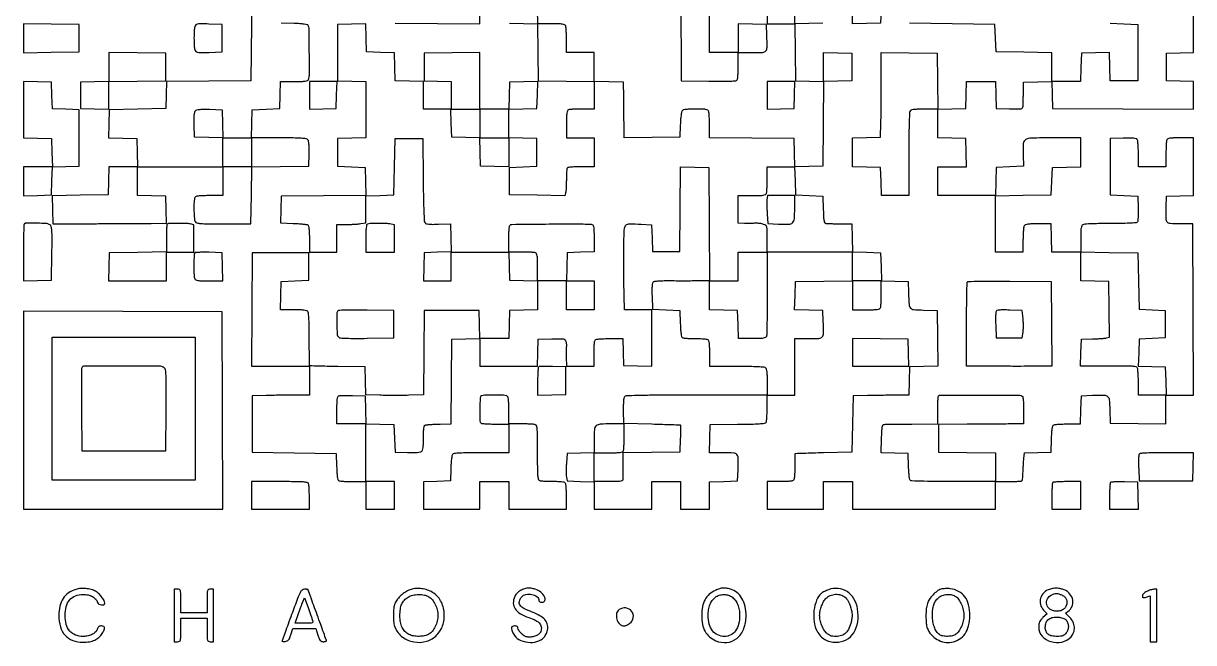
# Model space of a CAD drawing. Extents: x 179 to 1071, y 112 to 1107.
# Drawn here: x 179 to 1071, y 112 to 584 of the extents above; entities that cross this region are included whole.
import ezdxf

# ---------------------------------------------------------------- set-up
doc = ezdxf.new("R2010")
doc.units = 0

msp = doc.modelspace()

# ---------------------------------------------------------------- linework, layer by layer
for points in [[(353.021194, 626.932122), (352.760597, 583.716061), (352.5, 540.5), (320.284831, 540.236193), (288.069661, 539.972386), (287.784831, 529.736193), (287.5, 519.5), (266, 519), (244.5, 518.5), (244.216515, 507.784171), (243.93303, 497.068343), (254.716515, 496.784171), (265.5, 496.5), (265.783832, 485.75), (266.067663, 475), (255.067663, 475), (244.067663, 475), (243.783832, 464.25), (243.5, 453.5), (222.216371, 453.230014), (200.932742, 452.960029), (201.216371, 442.230014), (201.5, 431.5), (233, 431.619058, 0.000245), (245.92406, 431.67425, 0.000254), (258.708714, 431.741607, 0.000244), (269.783891, 431.810989, 0.001089), (276.284983, 431.869058), (288.069966, 432), (287.784983, 442.25), (287.5, 452.5), (276.75, 452.783832), (266, 453.067663), (266, 464.033832), (266, 475), (298.5, 475), (331, 475), (331, 464), (331, 453), (321.581787, 453, 0.005951), (317.859224, 452.955695, 0.007831), (314.465525, 452.821697, 0.005915), (311.638111, 452.632106, 0.07203), (310.581787, 452.393011, 0.188329), (309.787918, 451.670019, 0.071886), (309.31469, 450.223948, 0.035943), (309.06419, 447.749366, 0.007258), (309, 443.32727, 0.009887), (309.06651, 439.963907, 0.012432), (309.267074, 436.854244, 0.010616), (309.553271, 434.274829, 0.090159), (309.909187, 433.169685, 0.215413), (311.151507, 432.215317, 0.038649), (314.109923, 431.757737, 0.017506), (319.500881, 431.535576, 0.002004), (331.659187, 431.509214), (352.5, 431.547575), (352.769448, 453.254339), (353.038896, 474.961104), (374.769448, 475.230552), (396.5, 475.5), (396.788859, 484.850715, 0.009044), (396.84141, 488.957683, 0.018924), (396.703614, 492.150171, 0.020746), (396.412685, 494.513859, 0.132968), (395.916414, 495.600715, 0.187927), (394.578855, 496.342848, 0.017933), (390.794432, 496.719388, 0.013218), (384.72827, 496.943179, 0.00261), (373.843724, 497), (352.932337, 497), (353.216168, 507.75), (353.5, 518.5), (364, 519), (374.5, 519.5), (374.784983, 529.75), (375.069966, 540), (385.427994, 540, 0.005378), (390.974376, 540.059653, 0.030449), (393.919218, 540.302828, 0.063222), (395.602756, 540.767938, 0.204941), (396.393011, 541.581787, 0.091395), (396.994457, 544.811315, 0.001635), (396.969186, 562.480041, 0.001141), (396.843095, 580.536674, 0.14012), (396.199653, 582.711195, 0.199883), (395.411, 583.262532, 0.01918), (393.055937, 583.684251, 0.019108), (389.800174, 584.012968, 0.00836), (385.464966, 584.211195), (375.5, 584.5)], [(680.242758, 605.75), (680.5, 540.5), (701.428109, 540.22917, 0.002701), (711.928451, 540.150006, 0.012029), (718.091209, 540.285113, 0.012869), (722.095412, 540.572759, 0.230932), (723.162796, 541.22917, 0.115844), (723.482259, 542.147219, 0.007444), (723.73694, 544.990756, 0.010563), (723.920078, 548.422631, 0.007655), (723.984687, 552.25), (724, 562), (734.480948, 562, 0.01319), (742.50249, 562.211645, 0.203196), (744.933469, 563.397028, 0.179688), (745.928151, 566.034911, 0.009927), (745.795054, 575), (745.5, 583.5), (734.75, 583.783832), (724, 584.067663), (724, 573.033832), (724, 562), (713, 562), (702, 562), (701.96822, 572.25, -0.000465), (701.93096, 589.41135, -0.000243), (701.914806, 610.781294, -0.000243)], [(549.5, 584.5), (560.230591, 584.216365), (570.961183, 583.93273), (571.230591, 562.216365), (571.5, 540.5), (592.75, 540.230112), (614, 539.960225), (614, 529.480112), (614, 519), (605.081787, 519, 0.006277), (601.550804, 518.955669, 0.008159), (598.31865, 518.821697, 0.006338), (595.626193, 518.631778, 0.070946), (594.581787, 518.393011, 0.205218), (593.76761, 517.601595, 0.063068), (593.30265, 515.913621, 0.030363), (593.059586, 512.960143, 0.005351), (593, 507.393011), (593, 497), (603.5, 497), (614, 497), (614, 486), (614, 475), (604.059017, 475, 0.00904), (600.206338, 474.930338, 0.013724), (596.863562, 474.717433, 0.008318), (594.119629, 474.420801, 0.227008), (593.523529, 474.03807, 0.114568), (593.287138, 473.33751, 0.006655), (593.096337, 471.070962, 0.00982), (592.956918, 468.3415, 0.007049), (592.904095, 465.28807, -0.006357), (592.853991, 462.139959, -0.00719), (592.724075, 459.121063, -0.006624), (592.542938, 456.561021, -0.038788), (592.326266, 455.230442), (591.773366, 452.960884), (570.636683, 453.230442), (549.5, 453.5), (549.5, 464), (549.5, 474.5), (560, 475), (570.5, 475.5), (570.5, 486), (570.5, 496.5), (559.75, 496.783832), (549, 497.067663), (549, 508), (549, 518.932337), (559.75, 519.216168), (570.5, 519.5), (570.785361, 529.78419), (571.070721, 540.068381), (560.285361, 539.78419), (549.5, 539.5), (549.215017, 529.25), (548.930034, 519), (537.965017, 519), (527, 519), (527, 540.519888), (527, 562.039775), (505.75, 561.769888), (484.5, 561.5), (484.5, 551), (484.5, 540.5), (494.75, 540.215017), (505, 539.930034), (505, 529.465017), (505, 519), (494.5, 519), (484, 519), (484, 529.466168), (484, 539.932337), (473.25, 540.216168), (462.5, 540.5), (462.216508, 551.216508), (461.933016, 561.933016), (451.216508, 562.216508), (440.5, 562.5), (440.215829, 573.283485), (439.931657, 584.06697), (429.215829, 583.783485), (418.5, 583.5), (418.5, 562), (418.5, 540.5), (429.25, 540.216168), (440, 539.932337), (440, 518.5), (440, 497.067663), (429.25, 496.783832), (418.5, 496.5), (418.5, 486), (418.5, 475.5), (429, 475), (439.5, 474.5), (439.783691, 463.763898), (440.067381, 453.027795), (407.783691, 452.763898), (375.5, 452.5), (375.216316, 442.36766), (374.932632, 432.235321), (384.716316, 431.837662, -0.006892), (388.555087, 431.628603, -0.009514), (391.99323, 431.327979, -0.006569), (394.845941, 430.985794, -0.1066), (395.75, 430.660985, -0.200997), (396.331606, 429.840721, -0.026002), (396.698973, 427.67557, -0.021483), (396.931155, 424.505891, -0.00754), (397, 419.940983), (397, 410), (407.5, 410), (418, 410), (418, 420.5), (418, 431), (425.25, 431.011006, 0.007384), (428.300722, 431.060694, 0.006558), (431.471875, 431.200855, 0.006596), (434.322224, 431.402079, 0.020037), (436.25, 431.641848), (440, 432.261685), (440, 442.597011), (440, 452.932337), (450.75, 453.216168), (461.5, 453.5), (462, 475), (462.5, 496.5), (473, 496.5), (483.5, 496.5), (483.764478, 465.085018, 0.00212), (483.947609, 450.618451, 0.006554), (484.240803, 440.849768, 0.004087), (484.605952, 433.736106, 0.159652), (485.17947, 432.283752, 0.152034), (486.18927, 431.62747, 0.042223), (488.06571, 431.26628, 0.027054), (490.935724, 431.117851, 0.007638), (495.414992, 431.197133), (504.5, 431.496799), (504.783473, 420.783752), (505.066946, 410.070705), (494.783473, 409.785353), (484.5, 409.5), (484.216168, 398.75), (483.932337, 388), (494.466168, 388), (505, 388), (505, 399), (505, 410), (526.966168, 410), (548.932337, 410), (549.216168, 399.25), (549.5, 388.5), (560.25, 388.216168), (571, 387.932337), (571, 377), (571, 366.067663), (560.25, 365.783832), (549.5, 365.5), (549.216168, 354.75), (548.932337, 344), (538, 344), (527.067663, 344), (526.783832, 354.75), (526.5, 365.5), (505.5, 365.5), (484.5, 365.5), (484.236226, 333.310308), (483.972453, 301.120616), (472.701591, 300.810308, -0.004295), (467.611438, 300.713913, -0.002625), (461.603655, 300.683297, -0.002631), (455.651786, 300.715525, -0.00467), (450.74855, 300.813683), (440.066371, 301.127365), (439.783186, 311.813683), (439.5, 322.5), (418.59528, 322.738054, -0.001675), (410.5535, 322.856569, -0.002717), (403.720183, 323.017317, -0.000425), (397.675205, 323.197534, -0.190958), (397.312218, 323.354449, -0.193488), (397.157699, 323.716739, -0.000477), (397.043453, 329.445946, -0.002894), (396.957852, 335.931481, -0.001786), (396.928562, 343.560173, 0.003835), (396.860247, 352.166245, 0.008974), (396.644325, 358.598731, 0.006131), (396.33312, 363.472649, 0.155408), (395.839179, 364.693778, 0.163387), (394.854613, 365.30307, 0.028009), (392.658192, 365.689708, 0.021862), (389.453382, 365.928989, 0.007702), (384.843724, 366), (374.932337, 366), (375.216168, 376.75), (375.5, 387.5), (386, 388), (396.5, 388.5), (396.5, 399), (396.5, 409.5), (375, 409.5), (353.5, 409.5), (353.239377, 366.25), (352.978755, 323), (374.989377, 323), (397, 323), (397, 312), (397, 301), (385.75, 300.925726, 0.000756), (380.680609, 300.884593, 0.000467), (374.720312, 300.821651, 0.000468), (368.83123, 300.748444, 0.000842), (364, 300.675726), (353.5, 300.5), (353.5, 279), (353.5, 257.5), (385.5, 257), (417.5, 256.5), (417.788805, 246.535034, 0.00836), (417.987032, 242.199826, 0.019108), (418.315749, 238.944063, 0.01918), (418.737468, 236.589, 0.199883), (419.288805, 235.800347, 0.117226), (420.172107, 235.495095, 0.006962), (423.008274, 235.252233, 0.010173), (426.426877, 235.077211, 0.007309), (430.25, 235.015313), (440, 235), (440, 224.5), (440, 214), (451, 214), (462, 214), (462, 224.5), (462, 235), (451, 235), (440, 235), (440, 257.085186), (440, 279.170371), (450.75, 278.835186), (461.5, 278.5), (462, 268), (462.5, 257.5), (471.850715, 257.211141, 0.009044), (475.957683, 257.15859, 0.018924), (479.150171, 257.296386, 0.020746), (481.513859, 257.587315, 0.132968), (482.600715, 258.083586, 0.151559), (483.265688, 259.104681, 0.036119), (483.681736, 261.113655, 0.025065), (483.9285, 264.120571, 0.007941), (484, 268.622445, -0.007031), (484.062523, 273.068568, -0.025706), (484.286399, 275.877848, -0.037987), (484.652471, 277.62218, -0.308235), (485.25, 278.11535, 0.009119), (485.801517, 278.176405, 0.006205), (486.426562, 278.265064, 0.006254), (487.02778, 278.365684, 0.012489), (487.5, 278.463035, -0.04467), (488.200358, 278.56102, -0.002025), (490.625618, 278.671865, -0.003374), (493.508206, 278.772433, -0.002409), (496.736147, 278.847686), (504.972294, 279), (505.236147, 311.25), (505.5, 343.5), (516.25, 343.783832), (527, 344.067663), (527, 333.533832), (527, 323), (548.965017, 323), (570.930034, 323), (571.215017, 333.25), (571.5, 343.5), (581.722245, 343.784677, -0.003488), (588.334543, 343.922669, -0.050684), (590.662172, 343.718733, -0.165802), (591.830539, 343.053969, -0.120322), (592.534088, 341.720206, -0.014931), (592.746531, 340.752221, -0.015552), (592.897539, 339.786309, -0.015411), (592.976104, 338.945432, -0.063258), (592.943422, 338.435529, 0.043569), (592.876339, 337.788254, 0.002158), (592.850897, 335.645124, 0.003471), (592.849335, 333.095394, 0.002501), (592.881579, 330.25), (593, 323), (603.5, 323), (614, 323), (614, 331.918213, -0.006277), (614.044331, 335.449196, -0.008159), (614.178303, 338.68135, -0.006338), (614.368222, 341.373807, -0.070946), (614.606989, 342.418213, -0.204941), (615.397244, 343.232062, -0.063222), (617.080782, 343.697172, -0.030449), (620.025624, 343.940347, -0.005378), (625.572006, 344), (635.930034, 344), (636.215017, 333.75), (636.5, 323.5), (647.25, 323.216168), (658, 322.932337), (658, 344.466168), (658, 366), (647.56992, 366), (637.13984, 366), (636.81992, 387.75, -0.001889), (636.720363, 396.857852, -0.001729), (636.685706, 406.238002, -0.001728), (636.712662, 414.612139, -0.005663), (636.81227, 420.145327, -0.012188), (637.248322, 428.257475, -0.199889), (638.460453, 430.628106, -0.182464), (641.045584, 431.550148, -0.009869), (649.859204, 431.214292), (657.932828, 430.746918), (658.216414, 420.623459), (658.5, 410.5), (669, 410.5), (679.5, 410.5), (679.763898, 442.783691), (680.027795, 475.067381), (690.763898, 474.783691), (701.5, 474.5), (701.760623, 431.25), (702.021245, 388), (691.260623, 387.93983, -0.000971), (686.414761, 387.92214, -0.000602), (680.723433, 387.919258, -0.000603), (675.104316, 387.929952, -0.001088), (670.5, 387.954293, 0.007949), (666.575575, 387.921194, 0.010999), (663.059082, 387.758164, 0.007766), (660.14769, 387.513451, 0.121161), (659.211769, 387.181818, 0.193052), (658.605124, 386.30958, 0.033427), (658.279649, 384.285813, 0.023561), (658.138626, 381.18984, 0.006865), (658.211769, 376.417355), (658.5, 366.5), (669, 366), (679.5, 365.5), (679.788805, 355.535034, 0.00836), (679.987032, 351.199826, 0.019108), (680.315749, 347.944063, 0.01918), (680.737468, 345.589, 0.199883), (681.288805, 344.800347, 0.115495), (682.161051, 344.495577, 0.007626), (684.829971, 344.252233, 0.010713), (688.052528, 344.077247, 0.007787), (691.643011, 344.015313, -0.006483), (696.463534, 343.944731, -0.033702), (699.110608, 343.692539, -0.068336), (700.644645, 343.219983, -0.194682), (701.393011, 342.418213, -0.070946), (701.631778, 341.373807, -0.006338), (701.821697, 338.68135, -0.008159), (701.955669, 335.449196, -0.006277), (702, 331.918213), (702, 323), (722.8, 323, -0.003169), (732.593081, 322.937931, -0.010454), (739.045513, 322.721154, -0.00933), (743.538104, 322.391927, -0.175156), (744.8, 321.8, -0.150969), (745.328068, 320.799696, -0.019349), (745.688776, 318.369558, -0.018472), (745.925705, 315.071747, -0.008695), (746, 310.8), (746, 301), (734.25, 300.964718, -0.000379), (727.319016, 300.949156, -0.000058), (713.560098, 300.930289, -0.000065), (697.328275, 300.912041, -0.000057), (680.316291, 300.897057, 0.00133), (659.466245, 300.825578, 0.005709), (647.046709, 300.608126, 0.003331), (638.442752, 300.301813, 0.212051), (637.12226, 299.647314, 0.144493), (636.732143, 298.739133, 0.010615), (636.465253, 296.010383, 0.01407), (636.305024, 292.683749, 0.010122), (636.305968, 288.964974), (636.5, 279.5), (658, 278.949707, -0.000837), (666.263645, 278.724349, -0.001369), (673.268089, 278.502398, -0.000137), (679.529937, 278.285105, -0.145075), (679.784983, 278.199707, -0.243658), (679.897321, 277.984742, -0.000888), (679.902539, 275.047726, -0.004298), (679.873712, 271.694038, -0.002651), (679.784983, 267.75), (679.5, 257.5), (657.690244, 257.230331), (635.880488, 256.960662), (636.006297, 248.230331, -0.001028), (636.049627, 244.722803, -0.001214), (636.075747, 241.403597, -0.00106), (636.085061, 238.600628, -0.007638), (636.066053, 237.25, -0.15749), (635.614629, 235.980962, -0.180944), (634.529323, 235.302638, -0.047129), (632.101853, 235.043371, -0.003053), (625, 235), (614, 235), (614, 246), (614, 257), (624.893011, 257, 0.005003), (630.756842, 257.058671, 0.029178), (633.833669, 257.300233, 0.06089), (635.585285, 257.763049, 0.209079), (636.393011, 258.581787, 0.07203), (636.632106, 259.638111, 0.005915), (636.821697, 262.465525, 0.007831), (636.955695, 265.859224, 0.005951), (637, 269.581787), (637, 279), (627.434259, 279, 0.013406), (618.656095, 278.764602, 0.170487), (615.651483, 277.524807, 0.194511), (614.283965, 274.747191, 0.01832), (614, 266.999799), (614, 257.069966), (603.75, 256.784983), (593.5, 256.5), (592.970418, 249, 0.009238), (592.809463, 245.908595, 0.009315), (592.763426, 242.821875, 0.009163), (592.822694, 240.13329, 0.036753), (593.009432, 238.5), (593.578029, 235.5), (603.789014, 235.215017), (614, 234.930034), (614, 224.465017), (614, 214), (636, 214), (658, 214), (658, 224.5), (658, 235), (669, 235), (680, 235), (680, 224.5), (680, 214), (691, 214), (702, 214), (702, 224.466168), (702, 234.932337), (712.75, 235.216168), (723.5, 235.5), (723.795054, 244, 0.009943), (723.9279, 252.967356, 0.180053), (722.931202, 255.604424, 0.2029), (720.496251, 256.789002, 0.013105), (712.447116, 257), (701.932337, 257), (702.216168, 267.75), (702.5, 278.5), (723.409228, 278.698619, 0.002817), (733.806455, 278.855962, 0.012035), (740.00521, 279.13407, 0.012627), (744.063125, 279.517286, 0.225229), (745.143915, 280.198619, 0.115145), (745.470651, 281.13425, 0.007691), (745.731394, 283.981782, 0.01076), (745.918688, 287.420453, 0.007831), (745.984687, 291.25), (746, 301), (756.5, 301), (767, 301), (767, 322.5), (767, 344), (777.480948, 344, 0.01319), (785.50249, 344.211645, 0.203196), (787.933469, 345.397028, 0.179688), (788.928151, 348.034911, 0.009927), (788.795054, 357), (788.5, 365.5), (777.716515, 365.784171), (766.93303, 366.068343), (767.216515, 376.784171), (767.5, 387.5), (789.25, 387.769502), (811, 388.039005), (811, 377.019502), (811, 366), (821.393011, 366, 0.005351), (826.960143, 366.059586, 0.030363), (829.913621, 366.30265, 0.063068), (831.601595, 366.76761, 0.205218), (832.393011, 367.581787, 0.072102), (832.632129, 368.638915, 0.005887), (832.821697, 371.475801, 0.007809), (832.955696, 374.880803, 0.005929), (833, 378.616771), (833, 388.069966), (843.25, 387.784983), (853.5, 387.5), (853.75078, 379, 0.008001), (854.167162, 369.85434, 0.165236), (855.196667, 367.34273, 0.196929), (857.49116, 366.190479, 0.012174), (865.2603, 365.784869), (875.5, 365.5), (875.769789, 344.284032), (876.039577, 323.068065), (865.269789, 322.784032), (854.5, 322.5), (854.216168, 311.75), (853.932337, 301), (843.716168, 300.878498, -0.000018), (839.011865, 300.822715, -0.00001), (833.269749, 300.754941, -0.00001), (827.453221, 300.686515, -0.000016), (822.5, 300.628498), (811.5, 300.5), (811, 279), (810.5, 257.5), (789, 256.949707, 0.000841), (780.738752, 256.724348, 0.001379), (773.742188, 256.502398, 0.000127), (767.48009, 256.284872, 0.161135), (767.25, 256.199707, 0.220733), (767.148132, 255.995269, 0.000752), (767.073437, 253.152592, 0.003826), (767.018011, 249.914121, 0.002365), (767, 246.106989, -0.005748), (766.939403, 240.836306, -0.031643), (766.694689, 238.006334, -0.0653), (766.227587, 236.381554, -0.201158), (765.418213, 235.606989, -0.070946), (764.373807, 235.368222, -0.006338), (761.68135, 235.178303, -0.008159), (758.449196, 235.044331, -0.006277), (754.918213, 235), (746, 235), (746, 224.5), (746, 214), (767.5, 214), (789, 214), (789, 224.5), (789, 235), (800, 235), (811, 235), (811, 224.5), (811, 214), (865.5, 214), (920, 214), (920, 224.5), (920, 235), (929.940983, 235, 0.00746), (933.786464, 235.057378, 0.011518), (937.105837, 235.233054, 0.00599), (939.864695, 235.476159, 0.233445), (940.372299, 235.793375, 0.10677), (940.574085, 236.362294, 0.00702), (940.773561, 238.103455, 0.009921), (940.942349, 240.203897, 0.007236), (941.049745, 242.543375, -0.005029), (941.157143, 245.132315, -0.003738), (941.325846, 247.988754, -0.003778), (941.525526, 250.681363, -0.008533), (941.726907, 252.716215), (942.216955, 256.932429), (952.358477, 257.216215), (962.5, 257.5), (962.788805, 267.464966, -0.00836), (962.987032, 271.800174, -0.019108), (963.315749, 275.055937, -0.01918), (963.737468, 277.411, -0.199883), (964.288805, 278.199653, -0.117134), (965.171517, 278.504879, -0.006997), (967.998336, 278.747767, -0.010202), (971.406013, 278.922787, -0.007334), (975.216168, 278.984687), (984.932337, 279), (985.216168, 289.75), (985.5, 300.5), (994, 300.795054, -0.010012), (1002.86687, 300.925177, -0.174565), (1005.533568, 299.948742, -0.200378), (1006.781878, 297.54295, -0.013827), (1007.215131, 289.7397), (1007.5, 279.5), (1028.75, 279.230112), (1050, 278.960225), (1050, 289.980112), (1050, 301), (1060.507242, 301), (1071.014483, 301), (1070.757242, 366.25), (1070.5, 431.5), (1060.704844, 431.5, -0.013476), (1053.2306, 431.701484, -0.207462), (1050.977276, 432.826381, -0.175915), (1050.063646, 435.326274, -0.009205), (1050.204946, 444), (1050.5, 452.5), (1060.75, 452.784983), (1071, 453.069966), (1071, 475.034983), (1071, 497), (1061.106989, 497, 0.005748), (1055.836306, 496.939403, 0.031643), (1053.006334, 496.694689, 0.0653), (1051.381554, 496.227587, 0.201158), (1050.606989, 495.418213, 0.07203), (1050.367894, 494.361889, 0.005915), (1050.178303, 491.534475, 0.007831), (1050.044305, 488.140776, 0.005951), (1050, 484.418213), (1050, 475), (1039.5, 475), (1029, 475), (1028.984687, 484.75, 0.007755), (1028.919286, 488.578609, 0.010675), (1028.733781, 492.014355, 0.007585), (1028.475649, 494.860149, 0.115445), (1028.152042, 495.788231, 0.19692), (1027.294865, 496.395734, 0.033714), (1025.282937, 496.721018, 0.023663), (1022.195195, 496.861823, 0.006827), (1017.417355, 496.788231), (1007.5, 496.5), (1007.5, 475), (1007.5, 453.5), (1018, 453), (1028.5, 452.5), (1028.789648, 443.089648, -0.009807), (1028.830999, 439.383588, -0.014489), (1028.709317, 436.134328, -0.010478), (1028.477684, 433.48972, -0.170905), (1028.098579, 432.698579, -0.182987), (1027.175234, 432.282436, -0.003708), (1021.988374, 432.001854, -0.007832), (1015.625477, 431.804784, -0.004265), (1007.808932, 431.751878, 0.00449), (1000.283493, 431.697552, 0.006558), (993.657936, 431.503262, 0.003475), (988.075152, 431.227344, 0.108246), (986.75, 430.857762, 0.157393), (985.835999, 429.916928, 0.074994), (985.31719, 428.291722, 0.034302), (985.061, 425.475379, 0.005535), (985, 419.964816), (985, 410), (974.033832, 410), (963.067663, 410), (962.783832, 420.75), (962.5, 431.5), (952.712919, 431.5, 0.00665), (947.739107, 431.433843, 0.028066), (944.767521, 431.187479, 0.048144), (942.919948, 430.74503, 0.170654), (941.978232, 430, 0.109035), (941.605034, 428.965489, 0.009918), (941.304487, 426.223437, 0.012476), (941.090353, 422.902151, 0.009445), (941.015313, 419.25), (941, 410), (930.5, 410), (920, 410), (920, 431.480112), (920, 452.960225), (941.25, 453.230112), (962.5, 453.5), (963, 464), (963.5, 474.5), (974.25, 474.783832), (985, 475.067663), (985, 486.033832), (985, 497), (964.035184, 497, 0.004699), (947.366395, 496.843337, 0.123975), (943.089951, 495.680544, 0.254581), (941.245365, 492.738678, 0.025401), (941.15346, 484.135355), (941.5, 475.5), (931, 475), (920.5, 474.5), (920.216168, 463.75), (919.932337, 453), (897.966168, 453), (876, 453), (876, 464), (876, 475), (887.033832, 475), (898.067663, 475), (897.783832, 485.75), (897.5, 496.5), (886.75, 496.783832), (876, 497.067663), (876, 508), (876, 518.932337), (886.75, 519.216168), (897.5, 519.5), (897.784983, 529.75), (898.069966, 540), (909, 540), (919.930034, 540), (920.215017, 529.75), (920.5, 519.5), (930.75, 519.215017, 0.003155), (937.434745, 519.07137, 0.051642), (939.662885, 519.267991, 0.198448), (940.66068, 519.92602, 0.140946), (941.082025, 521.215017, 0.002497), (941.123437, 522.555314, 0.000398), (941.189297, 525.178786, 0.000441), (941.261699, 528.269595, 0.000386), (941.332025, 531.5), (941.5, 539.5), (952.214647, 539.783473), (962.929295, 540.066946), (963.214647, 529.783473), (963.5, 519.5), (1017.25, 519.241313), (1071, 518.982626), (1071, 529.45633), (1071, 539.930034), (1060.75, 540.215017), (1050.5, 540.5), (1050.5, 551), (1050.5, 561.5), (1060.75, 561.784983), (1071, 562.069966), (1071, 584), (1071, 605.930034)], [(745.769888, 605.25), (746.039775, 584), (756.500385, 584), (766.960995, 584), (767.230498, 562.25), (767.5, 540.5), (778.263808, 540.216028), (789.027617, 539.932056), (788.763808, 507.716028), (788.5, 475.5), (777.784171, 475.216515), (767.068343, 474.93303), (766.784171, 485.716515), (766.5, 496.5), (734.25, 496.763853), (702, 497.027706), (702, 506.432066, 0.005959), (701.955694, 510.149321, 0.007839), (701.821697, 513.538545, 0.005926), (701.632097, 516.362208, 0.072001), (701.393011, 517.418213, 0.195813), (700.640217, 518.221211, 0.068138), (699.093468, 518.690975, 0.033385), (696.417502, 518.937985, 0.006325), (691.515456, 519, 0.008505), (687.246787, 518.927386, 0.022826), (684.218642, 518.685644, 0.029015), (682.121827, 518.29689, 0.160543), (681.162563, 517.695876, 0.131421), (680.722996, 516.740901, 0.010763), (680.312947, 514.000112, 0.013854), (679.980158, 510.65896, 0.010217), (679.790118, 506.945876), (679.5, 497.5), (658.25, 497.230112), (637, 496.960225), (636.881648, 506.730112, -0.000059), (636.826893, 511.29486, -0.000031), (636.75939, 517.00822, -0.00003), (636.690668, 522.885512, -0.000046), (636.631648, 528), (636.5, 539.5), (625.25, 539.782751), (614, 540.065502), (614, 551.032751), (614, 562), (603.5, 562), (593, 562), (593, 571.418213, 0.005951), (592.955695, 575.140776, 0.007831), (592.821697, 578.534475, 0.005915), (592.632106, 581.361889, 0.07203), (592.393011, 582.418213, 0.20495), (591.602718, 583.232073, 0.063217), (589.919034, 583.697178, 0.030446), (586.973908, 583.940349, 0.005377), (581.426843, 584), (571.067663, 584), (570.783832, 594.75)]]:
    msp.add_lwpolyline(points, format="xyb")
for points in [[(788.5, 584.5), (777.75, 584.216168), (767, 583.932337), (767, 605.432337)], [(462.5, 584.5), (494.75, 584.236147), (527, 583.972294), (527, 594.986147)], [(1007.5, 584.5), (1018, 584), (1028.5, 583.5), (1028.5, 562), (1028.5, 540.5), (1018, 540.5), (1007.5, 540.5), (1007.215829, 551.283485), (1006.931657, 562.06697), (996.215829, 561.783485), (985.5, 561.5), (985.216168, 550.75), (984.932337, 540), (973.966168, 540), (963, 540), (963, 550.980112), (963, 561.960225), (941.75, 562.230112), (920.5, 562.5), (920, 573), (919.5, 583.5), (887, 584), (854.5, 584.5)]]:
    msp.add_lwpolyline(points)
for points in [[(832.783832, 595.25), (832.5, 584.5), (821.75, 584.216168), (811, 583.932337), (811, 594.966168), (811, 606), (822.033832, 606), (833.067663, 606)], [(179, 573), (179, 561.960225), (200.25, 562.230112), (221.5, 562.5), (221.5, 573), (221.5, 583.5), (200.25, 583.769888), (179, 584.039775)], [(244, 551.053334), (244, 540.067663), (233.25, 539.783832), (222.5, 539.5), (222.5, 529.5), (222.5, 519.5), (233.25, 519.216168), (244, 518.932337), (244, 529.446666), (244, 539.960995), (265.75, 540.230498), (287.5, 540.5), (287.5, 551), (287.5, 561.5), (265.75, 561.769502), (244, 562.039005)], [(810.5, 551), (810.5, 540.5), (799.75, 540.216168), (789, 539.932337), (789, 551), (789, 562.067663), (799.75, 561.783832), (810.5, 561.5)], [(179, 518.567663), (179, 497.067663), (189.75, 496.783832), (200.5, 496.5), (200.783832, 485.75), (201.067663, 475), (190.033832, 475), (179, 475), (179, 463.966168), (179, 452.932337), (189.75, 453.216168), (200.5, 453.5), (200.783481, 464.215387), (201.066961, 474.930773), (211.283481, 475.215387), (221.5, 475.5), (221.5, 497), (221.5, 518.5), (211.284601, 518.784601), (201.069202, 519.069202), (200.784601, 529.284601), (200.5, 539.5), (189.75, 539.783832), (179, 540.067663)], [(397, 529.465017), (397, 518.930034), (407.25, 519.215017), (417.5, 519.5), (417.784983, 529.75), (418.069966, 540), (407.534983, 540), (397, 540)], [(746, 529.465017), (746, 518.930034), (756.25, 519.215017), (766.5, 519.5), (766.784983, 529.75), (767.069966, 540), (756.534983, 540), (746, 540)], [(527, 508), (527, 497), (538, 497), (549, 497), (549, 485.966168), (549, 474.932337), (538.25, 475.216168), (527.5, 475.5), (527.216508, 486.216508), (526.933016, 496.933016), (516.216508, 497.216508), (505.5, 497.5), (505.216168, 508.25), (504.932337, 519), (515.966168, 519), (527, 519)], [(179, 289.506286), (179, 214), (255.006326, 214), (331.012652, 214), (330.756326, 289.25), (330.5, 364.5), (254.75, 364.756286), (179, 365.012572)], [(310, 290.5), (310, 236), (255.5, 236), (201, 236), (201, 290.5), (201, 345), (255.5, 345), (310, 345)], [(811, 333.519888), (811, 323), (832.534983, 323), (854.069966, 323), (853.784983, 333.25), (853.5, 343.5), (832.25, 343.769888), (811, 344.039775)]]:
    msp.add_lwpolyline(points, close=True)
for points in [[(309.639072, 581.783598, 0.054974), (309.165515, 578.690282, 0.010519), (309.045792, 573, 0.010519), (309.165515, 567.309718, 0.054974), (309.639072, 564.216402, 0.125186), (310.35952, 562.930901, 0.157976), (311.551156, 562.283717, 0.049436), (313.903588, 562.082373, 0.003649), (320.375418, 562.216402), (330.5, 562.5), (330.5, 573), (330.5, 583.5), (320.375418, 583.783598, 0.003649), (313.903588, 583.917627, 0.049436), (311.551156, 583.716283, 0.157976), (310.35952, 583.069099, 0.125186)], [(875.769888, 540.25), (876.039775, 519), (866.219888, 519, 0.00867), (861.938257, 518.92575, 0.018449), (858.634709, 518.6889, 0.019325), (856.201042, 518.328272, 0.151043), (855.2, 517.8, 0.184183), (854.579935, 516.415652, 0.005121), (854.268868, 509.743868, 0.007192), (854.058176, 500.152464, 0.001895), (854, 484.8), (854, 453), (843.533832, 453), (833.067663, 453), (832.783832, 463.75), (832.5, 474.5), (821.75, 474.783832), (811, 475.067663), (811, 486), (811, 496.932337), (821.75, 497.216168), (832.5, 497.5), (832.703106, 508, 0.002229), (832.78459, 513.474781, 0.000669), (832.860325, 521.81053, 0.000671), (832.920247, 531.165077, 0.000727), (832.953106, 540.269888), (833, 562.039775), (854.25, 561.769888), (875.5, 561.5)], [(330.783832, 507.75), (331.067663, 497), (342.033832, 497), (353, 497), (353, 486), (353, 475), (342, 475), (331, 475), (331, 485.966168), (331, 496.932337), (320.25, 497.216168), (309.5, 497.5), (309.211141, 506.850715, -0.008898), (309.156589, 511.019073, -0.019663), (309.296615, 514.197242, -0.02258), (309.596888, 516.521045, -0.1305), (310.112128, 517.635106, -0.149751), (311.166788, 518.32726, -0.044369), (313.081903, 518.705126, -0.027023), (316.065714, 518.860698, -0.006919), (320.900987, 518.784391), (330.5, 518.5)], [(767.216168, 464.25), (767.5, 453.5), (778, 453), (788.5, 452.5), (788.784983, 442.25, 0.004846), (789.000178, 436.512346, 0.035506), (789.323928, 433.78524, 0.092186), (789.874219, 432.378981, 0.228691), (790.784983, 431.80251, 0.020939), (791.884699, 431.722336, 0.001894), (794.639964, 431.647608, 0.002456), (797.928025, 431.587049, 0.001917), (801.5, 431.55251), (810.5, 431.5), (810.783492, 420.783492), (811.066984, 410.066984), (821.783492, 409.783492), (832.5, 409.5), (832.783832, 398.75), (833.067663, 388), (822.033832, 388), (811, 388), (811, 398.999783), (811, 409.999567), (778.5, 409.970874), (746, 409.942181), (746, 378.552878, -0.001806), (745.956125, 366.407683, -0.002796), (745.821697, 355.919533, -0.000866), (745.638632, 346.831028, -0.086348), (745.393011, 345.581787, -0.20495), (744.602718, 344.767927, -0.063217), (742.919034, 344.302822, -0.030446), (739.973908, 344.059651, -0.005377), (734.426843, 344), (724.067663, 344), (723.783832, 354.75), (723.5, 365.5), (712.75, 365.783832), (702, 366.067663), (702, 377.033832), (702, 388), (713, 388), (724, 388), (724, 399), (724, 410), (735, 410), (746, 410), (746, 420.024751, 0.00376), (745.950246, 426.641344, 0.056819), (745.655977, 428.917788, 0.161357), (744.877685, 430.153615, 0.081554), (743.268344, 431.088075, 0.037884), (741.969799, 431.47217, 0.019745), (740.305599, 431.761907, 0.019521), (738.564973, 431.925749, 0.028127), (737.018344, 431.923547, -0.008568), (735.334545, 431.855269, -0.003934), (733.138201, 431.821166, -0.003894), (730.825738, 431.821467, -0.005375), (728.75, 431.860223), (724, 432), (724, 442.5), (724, 453), (734.393011, 453, 0.005351), (739.960143, 453.059586, 0.030363), (742.913621, 453.30265, 0.063068), (744.601595, 453.76761, 0.205218), (745.393011, 454.581787, 0.07203), (745.632106, 455.638111, 0.005915), (745.821697, 458.465525, 0.007831), (745.955695, 461.859224, 0.005951), (746, 465.581787), (746, 475), (756.466168, 475), (766.932337, 475)], [(745.855386, 449.75, 0.024446), (745.747243, 448.021353, 0.006711), (745.746772, 445.292503, 0.006766), (745.829727, 442.195785, 0.007014), (745.99598, 439.139371), (746.5, 431.778741), (754.677367, 431.315315, 0.01841), (762.440439, 431.161616, 0.187997), (765.363685, 432.358708, 0.186639), (766.717071, 435.222832, 0.018102), (767, 443.035184), (767, 453), (756.609406, 453), (746.218812, 453)], [(179.666667, 431.333333, 0.189801), (179.3961, 430.711254, 0.001218), (179.195833, 424.585895, 0.004643), (179.048092, 417.538437, 0.002919), (179, 409.299502), (179, 387.932337), (189.75, 388.216168), (200.5, 388.5), (200.754296, 409, 0.002073), (200.852956, 420.948209, 0.01757), (200.686301, 426.317956, 0.038884), (200.252535, 429.311683, 0.180386), (199.313166, 430.75, 0.143383), (196.907412, 431.62949, 0.008995), (189.280927, 431.993331, 0.007458), (181.535771, 432.107706, 0.198873)], [(288.527465, 431.194132, 0.183192), (288.315244, 430.722753, 0.003013), (288.154943, 427.791922, 0.007376), (288.038139, 424.343954, 0.004778), (288, 420.352836), (288, 410.039005), (266.25, 409.769502), (244.5, 409.5), (244.216168, 398.75), (243.932337, 388), (265.966168, 388), (288, 388), (288, 399), (288, 410), (298.5, 410), (309, 410), (309, 420.420545), (309, 430.841089), (306.25, 431.384429, 0.042934), (302.724363, 431.771145, 0.008543), (296.37883, 431.81143, 0.003636), (289.68507, 431.690863, 0.19235)], [(441.25, 431.328535, 0.247026), (440.654277, 430.634399, 0.027716), (440.291885, 428.516593, 0.021851), (440.065094, 425.298675, 0.006666), (440, 420.416667), (440, 410), (451, 410), (462, 410), (462, 420.420545), (462, 430.841089), (459.25, 431.309809, 0.033857), (455.583372, 431.681896, 0.008101), (449.458616, 431.787514, 0.005225), (443.240675, 431.729009, 0.089572)], [(611.75, 431.12754, -0.149864), (613.016875, 430.659144, -0.179347), (613.693203, 429.59044, -0.04903), (613.955236, 427.246319, -0.003335), (614, 420.534983), (614, 410.069966), (603.75, 409.784983), (593.5, 409.5), (593.216168, 398.75), (592.932337, 388), (603.466168, 388), (614, 388), (614, 377), (614, 366), (603.5, 366), (593, 366), (593, 377), (593, 388), (582, 388), (571, 388), (571, 398.393011, 0.005351), (570.940414, 403.960143, 0.030363), (570.69735, 406.913621, 0.063068), (570.23239, 408.601595, 0.205218), (569.418213, 409.393011, 0.07203), (568.361889, 409.632106, 0.005915), (565.534475, 409.821697, 0.007831), (562.140776, 409.955695, 0.005951), (558.418213, 410), (549, 410), (549, 419.8, -0.009027), (549.069038, 423.623668, -0.013013), (549.279106, 427.000313, -0.008728), (549.573675, 429.779068, -0.167132), (549.950148, 430.55, -0.196133), (551.269747, 431.104763, -0.000319), (576.900886, 431.360642, -0.002365), (599.810676, 431.466353, -0.014128)], [(309.699448, 409.366114, 0.193916), (309.111482, 407.984389, 0.003642), (309.015721, 399.9762, 0.006249), (309.075827, 392.294411, 0.086738), (309.606989, 389.581787, 0.205485), (310.399526, 388.767294, 0.062919), (312.091792, 388.302479, 0.03028), (315.053621, 388.059521, 0.005326), (320.640821, 388), (331.067663, 388), (330.783832, 398.75), (330.5, 409.5), (320.449448, 409.782781, 0.006672), (316.547259, 409.840477, 0.010046), (313.145783, 409.777033, 0.005301), (310.300668, 409.636532, 0.183378)], [(1029, 388), (1029.5, 366.5), (1039.5, 366), (1049.5, 365.5), (1049.5, 355), (1049.5, 344.5), (1039.5, 344), (1029.5, 343.5), (1029.215407, 333.285365), (1028.930815, 323.07073), (1039.215407, 322.785365), (1049.5, 322.5), (1049.783832, 311.75), (1050.067663, 301), (1039.533832, 301), (1029, 301), (1028.984687, 310.75, 0.007993), (1028.917412, 314.581548, 0.010939), (1028.726302, 318.026457, 0.007917), (1028.45999, 320.877782, 0.114509), (1028.126581, 321.829429, 0.196609), (1027.220955, 322.472579, 0.032607), (1025.067193, 322.829141, 0.022473), (1021.717902, 323.009962, 0.006044), (1016.391893, 322.99349, -0.001772), (1011.475564, 322.936275, -0.001086), (1005.67828, 322.901944, -0.001088), (999.938622, 322.892906, -0.001939), (995.215017, 322.914061), (984.930034, 323), (985.215017, 333.25), (985.5, 343.5), (994, 343.75078, 0.004883), (997.420749, 343.885152, 0.00568), (1000.669884, 344.081597, 0.005082), (1003.412997, 344.30679, 0.033635), (1004.769818, 344.524806), (1007.039636, 345.048052), (1006.769818, 366.274026), (1006.5, 387.5), (995.75, 387.783832), (985, 388.067663), (985, 399.053334), (985, 410.039005), (1006.75, 409.769502), (1028.5, 409.5)], [(962.763853, 355.25), (963.027706, 323), (952.763853, 322.926805, -0.00126), (944.527276, 322.888824, -0.000694), (934.455126, 322.881746, -0.00058), (922.339842, 322.904102, -0.000334), (907.75, 322.957682), (898, 323), (898, 354.833333, -0.002001), (898.049029, 367.086392, -0.003231), (898.199888, 377.515513, -0.000593), (898.402981, 386.698691, -0.192864), (898.680468, 387.347135, -0.194926), (899.328722, 387.621499, -0.000608), (908.434599, 387.750224, -0.003285), (918.778546, 387.815907, -0.002034), (930.930468, 387.763802), (962.5, 387.5)], [(920.44275, 364.711405, 0.081149), (920.248444, 363.774362, 0.00524), (920.158923, 360.981301, 0.007536), (920.137209, 357.634347, 0.00554), (920.210159, 353.924983), (920.5, 344.5), (930.5, 344.5), (940.5, 344.5), (941.08534, 348.886315, 0.022863), (941.269448, 350.99849, 0.010307), (941.326793, 353.780045, 0.01018), (941.266834, 356.724741, 0.013684), (941.08534, 359.386315), (940.5, 365.5), (930.732592, 365.786422, 0.006215), (925.820487, 365.869374, 0.027145), (922.9185, 365.724677, 0.046335), (921.158442, 365.373938, 0.232847)], [(419.25, 365.347997, 0.293427), (418.05583, 363.637166, 0.011218), (417.924952, 355.518494, 0.012839), (418.182641, 347.466798, 0.208026), (419.37788, 345.10135, 0.155745), (420.72239, 344.558532, 0.008655), (425.294193, 344.29582, 0.010005), (431.723919, 344.166681, 0.003345), (441.12788, 344.228906), (461.5, 344.5), (461.5, 355), (461.5, 365.5), (441, 365.68133, 0.002393), (433.052981, 365.713582, 0.003649), (426.154688, 365.658212, 0.001347), (420.224881, 365.551351, 0.092731)], [(223.453816, 321.740243, 0.089548), (223.261817, 320.729866, 0.000598), (223.19019, 311.747155, 0.00234), (223.168607, 301.460077, 0.00149), (223.235201, 289.490243), (223.5, 258.5), (255.5, 258.5), (287.5, 258.5), (287.765726, 289.5, 0.001225), (287.879013, 308.006621, 0.012082), (287.71941, 315.793845, 0.024457), (287.315418, 320.099227, 0.201729), (286.324597, 321.75, 0.157681), (282.495237, 323.016106, 0.001671), (254.221233, 323.106234, 0.001077), (225.335041, 323.03952, 0.309316)], [(571.699448, 322.366114, 0.177529), (571.419756, 321.762646, 0.004871), (571.205463, 318.826775, 0.009484), (571.050667, 315.323038, 0.006296), (571, 311.299502), (571, 300.932337), (581.75, 301.216168), (592.5, 301.5), (592.5, 312), (592.5, 322.5), (582.449448, 322.782781, 0.006672), (578.547259, 322.840477, 0.010046), (575.145783, 322.777033, 0.005301), (572.300668, 322.636532, 0.183378)], [(439.783832, 289.75), (440.067663, 279), (429.033832, 279), (418, 279), (418, 289.416667, -0.006704), (418.065366, 294.291715, -0.021745), (418.292524, 297.517753, -0.027418), (418.655143, 299.648041, -0.242567), (419.25, 300.355184, -0.086451), (420.128197, 300.554344, -0.004885), (422.923437, 300.668364, -0.007376), (426.26986, 300.722736, -0.005334), (430, 300.688517), (439.5, 300.5)], [(528.25, 300.337719, 0.294309), (527.231787, 298.895714, 0.006645), (526.97479, 290.057609, 0.007041), (526.959834, 281.249007, 0.256631), (527.921915, 279.548259, 0.11948), (528.628529, 279.317429, 0.004153), (531.533455, 279.114902, 0.007538), (534.993522, 278.954844, 0.005174), (538.921915, 278.873109), (549, 278.767734), (549, 267.883867), (549, 257), (528.122445, 257, 0.002819), (517.697756, 256.941217, 0.01201), (511.473391, 256.721423, 0.013418), (507.41079, 256.370556, 0.193639), (506.162563, 255.695876, 0.131421), (505.722996, 254.740901, 0.010763), (505.312947, 252.000112, 0.013854), (504.980158, 248.65896, 0.010217), (504.790118, 244.945876), (504.5, 235.5), (494.25, 235.215017), (484, 234.930034), (484, 224.465017), (484, 214), (505.5, 214), (527, 214), (527, 224.5), (527, 235), (538, 235), (549, 235), (549, 224.5), (549, 214), (571, 214), (593, 214), (593, 222.918213, 0.006277), (592.955669, 226.449196, 0.008159), (592.821697, 229.68135, 0.006338), (592.631778, 232.373807, 0.070946), (592.393011, 233.418213, 0.191652), (591.656877, 234.216173, 0.070258), (590.167248, 234.687898, 0.03479), (587.605148, 234.936805, 0.006824), (582.974799, 235, -0.006352), (579.484808, 235.044336, -0.008233), (576.287222, 235.178303, -0.006434), (573.623534, 235.368294, -0.070701), (572.581787, 235.606989, -0.25694), (571.699082, 236.652022, -0.031157), (571.276325, 239.739087, -0.016334), (571.049835, 245.241252, -0.002119), (571, 257, 0.002119), (570.950165, 268.758748, 0.016334), (570.723675, 274.260913, 0.031157), (570.300918, 277.347978, 0.25694), (569.418213, 278.393011, 0.07203), (568.361889, 278.632106, 0.005915), (565.534475, 278.821697, 0.007831), (562.140776, 278.955695, 0.005951), (558.418213, 279), (549, 279), (549, 289.393011, 0.005351), (548.940414, 294.960143, 0.030363), (548.69735, 297.913621, 0.063068), (548.23239, 299.601595, 0.205218), (547.418213, 300.393011, 0.08728), (545.058163, 300.8525, 0.005264), (537.809578, 300.907903, 0.005152), (530.548962, 300.812147, 0.090253)], [(940.5, 300.234687, -0.205709), (940.899526, 299.555004, -0.008718), (941.207694, 296.718379, -0.013689), (941.427943, 293.249169, -0.009006), (941.5, 289.249187), (941.5, 278.998375), (931, 278.93878, 0.000384), (925.512826, 278.903423, 0.000114), (917.121875, 278.840998, 0.000114), (907.692912, 278.766548, 0.000123), (898.5, 278.689593), (876.5, 278.5), (876.5, 268), (876.5, 257.5), (898.25, 257.230498), (920, 256.960995), (920, 245.980498), (920, 235), (888.25, 235.015313, -0.002265), (875.992264, 235.076749, -0.003568), (865.470774, 235.252233, -0.000948), (856.310601, 235.487779, -0.135448), (855.288805, 235.800347, -0.199883), (854.737468, 236.589, -0.01918), (854.315749, 238.944063, -0.019108), (853.987032, 242.199826, -0.00836), (853.788805, 246.535034), (853.5, 256.5), (843.216527, 256.785353), (832.933054, 257.070705), (833.216527, 267.785353, -0.005159), (833.423758, 273.419085, -0.028969), (833.73962, 276.416048, -0.060504), (834.222008, 278.069978, -0.275849), (835, 278.63465, -0.019076), (836.11052, 278.691758, -0.000367), (841.860938, 278.763631, -0.000887), (848.572988, 278.83069, -0.000594), (856.25, 278.88465), (876, 279), (876, 289.333333, -0.006022), (876.048276, 293.341612, -0.009111), (876.195833, 296.827083, -0.004516), (876.399803, 299.754503, -0.178563), (876.666667, 300.333333, -0.198958), (878.26812, 300.996512, -0.000342), (908.457896, 300.970528, -0.000409), (938.482982, 300.899539, -0.15893)], [(1029.428774, 255.674983, 0.081654), (1029.239658, 254.758353, 0.005045), (1029.154817, 251.970602, 0.007376), (1029.136178, 248.631743, 0.005394), (1029.210159, 244.924983), (1029.5, 235.5), (1050, 235.5), (1070.5, 235.5), (1070.783832, 246.25), (1071.067663, 257), (1050.502447, 257, 0.002631), (1039.97284, 256.944601, 0.013068), (1034.058858, 256.727711, 0.015137), (1030.329498, 256.379632, 0.277041)], [(353, 224.5), (353, 214), (375, 214), (397, 214), (397, 222.918213, 0.006277), (396.955669, 226.449196, 0.008159), (396.821697, 229.68135, 0.006338), (396.631778, 232.373807, 0.070946), (396.393011, 233.418213, 0.258697), (395.337463, 234.303854, 0.030015), (392.164693, 234.724422, 0.015901), (386.514173, 234.950434, 0.002045), (374.393011, 235), (353, 235)], [(963.666667, 234.333333, 0.177413), (963.400114, 233.758552, 0.004912), (963.195833, 230.973958, 0.009526), (963.048294, 227.649913, 0.006327), (963, 223.833333), (963, 214), (974, 214), (985, 214), (985, 224.5), (985, 235), (974.666667, 235, 0.006022), (970.658388, 234.951724, 0.009111), (967.172917, 234.804167, 0.004516), (964.245497, 234.600197, 0.178563)], [(1007.699448, 234.366114, 0.176241), (1007.420111, 233.767337, 0.005323), (1007.205463, 230.983588, 0.009942), (1007.050687, 227.652202, 0.006636), (1007, 223.833333), (1007, 214), (1018.034983, 214), (1029.069966, 214), (1028.784983, 224.25), (1028.5, 234.5), (1018.449448, 234.782781, 0.006672), (1014.547259, 234.840477, 0.010046), (1011.145783, 234.777033, 0.005301), (1008.300668, 234.636532, 0.183378)], [(219.036535, 152.877046, 0.079321), (213.373123, 150.132158, 0.096038), (209.271037, 145.899107, 0.08843), (206.825432, 140.143563, 0.057265), (206.021962, 132.934276, 0.069085), (207.247444, 124.323147, 0.113896), (210.795002, 117.922953, 0.122077), (216.580962, 114.00774, 0.086849), (224.318318, 112.610294, 0.040201), (229.330952, 112.986635, 0.067885), (233.361164, 114.193076, 0.077513), (236.547921, 116.286132, 0.071972), (239.040484, 119.298549, 0.023634), (240.568046, 122.092813, 0.134762), (240.876628, 123.740654, 0.277875), (240.210982, 124.663525, 0.101309), (238.567388, 125, 0.061149), (237.499882, 124.868956, 0.082371), (236.60805, 124.482755, 0.08871), (235.936101, 123.85678, 0.084328), (235.508279, 123.026085, -0.105962), (234.08797, 120.536625, -0.08529), (231.669117, 118.616245, -0.073405), (228.398706, 117.406461, -0.051987), (224.5, 117, -0.091311), (218.674029, 118.072894, -0.125262), (214.334707, 121.128125, -0.112786), (211.6895, 126.166113, -0.064807), (210.8, 133, -0.064807), (211.6895, 139.833887, -0.112786), (214.334707, 144.871875, -0.125262), (218.674029, 147.927106, -0.091311), (224.5, 149, -0.051987), (228.398706, 148.593539, -0.073405), (231.669117, 147.383755, -0.08529), (234.08797, 145.463375, -0.105962), (235.508279, 142.973915, 0.185554), (236.547519, 141.6736, 0.099942), (238.516103, 140.998489, 0.126694), (240.291512, 141.214176, 0.309569), (240.996262, 142.25, 0.123827), (240.456077, 144.370925, 0.037311), (238.645681, 147.193038, 0.038018), (236.32643, 149.832214, 0.074282), (234.061456, 151.46822, 0.057629), (230.708505, 152.738394, 0.038392), (226.65506, 153.435195, 0.038426), (222.548649, 153.503692, 0.058281)], [(294, 133), (294, 113), (296.5, 113, 0.104331), (297.950811, 113.306062, 0.224677), (298.680556, 114.15, 0.064117), (298.955995, 116.064536, 0.003707), (299, 122), (299, 131), (309, 131), (319, 131), (319, 122, 0.003707), (319.044005, 116.064536, 0.064117), (319.319444, 114.15, 0.224677), (320.049189, 113.306062, 0.104331), (321.5, 113), (324, 113), (324, 133), (324, 153), (321.5, 153, 0.104331), (320.049189, 152.693938, 0.224677), (319.319444, 151.85, 0.064117), (319.044005, 149.935464, 0.003707), (319, 144), (319, 135), (309, 135), (299, 135), (299, 144, 0.003707), (298.955995, 149.935464, 0.064117), (298.680556, 151.85, 0.224677), (297.950811, 152.693938, 0.104331), (296.5, 153), (294, 153)], [(383.5, 133.817783, -0.000119), (380.791044, 126.409356, -0.000184), (378.4508, 120.021279, -0.000051), (376.408567, 114.454781, -0.006282), (376.141021, 113.753145, 0.338193), (376.230978, 113.43477, 0.103181), (376.714463, 113.208599, 0.058008), (377.542436, 113.112094, 0.028948), (378.597262, 113.173062, 0.06555), (380.135732, 113.56021, 0.123726), (381.168153, 114.302953, 0.082363), (381.979148, 115.666385, 0.018065), (382.88181, 118.25), (384.351135, 123), (393.095201, 123), (401.839267, 123), (403.5, 118, 0.015662), (404.481259, 115.328464, 0.075427), (405.303133, 113.938197, 0.13077), (406.262764, 113.243987, 0.091807), (407.580367, 113, 0.029373), (408.506798, 113.054472, 0.046063), (409.286702, 113.220313, 0.058386), (409.829096, 113.461376, 0.268009), (409.991384, 113.75, 0.082431), (409.890112, 114.319533, 0.000409), (407.93158, 119.833685, 0.001851), (405.671999, 126.105435, 0.001169), (402.991384, 133.407225, -0.000552), (400.310937, 140.680802, -0.000899), (398.053719, 146.861142, -0.000094), (396.047061, 152.389492, -0.08722), (396, 152.657225, 0.363643), (395.886704, 152.792404, 0.014023), (395.192187, 152.895696, 0.019319), (394.304343, 152.967739, 0.011702), (393.25, 152.987699, 0.181576), (391.426585, 152.293626, 0.094615), (389.915799, 150.343702, 0.028032), (388.02005, 146.034659, 0.002024)], [(473.637261, 152.587949, 0.052673), (470.169316, 150.870794, 0.044067), (466.905826, 148.373941, 0.044877), (464.19502, 145.404749, 0.061564), (462.376839, 142.282119, 0.072515), (461.364571, 138.469588, 0.028347), (461.047711, 133.018943, 0.028381), (461.350342, 127.557846, 0.071037), (462.351044, 123.702258, 0.135357), (467.947094, 116.563704, 0.11638), (476.738571, 112.793324, 0.115348), (486.352566, 113.334732, 0.131262), (494.212053, 118.120685, 0.119778), (498.910041, 126.243231, 0.103892), (499.687307, 136.072136, 0.107192), (496.46341, 145.137096, 0.13553), (489.956626, 151.15175, 0.051851), (486.022098, 152.691806, 0.045456), (481.676027, 153.476508, 0.046651), (477.389805, 153.453131, 0.064043)], [(558.82794, 152.372604, 0.042697), (557.127453, 151.489877, 0.047501), (555.666052, 150.357818, 0.048028), (554.45779, 148.982422, 0.045469), (553.50878, 147.377259, 0.116231), (552.458827, 142.490563, 0.144151), (553.854664, 138.073982, 0.112295), (557.823748, 134.341371, 0.054276), (564.218964, 131.46543, -0.041539), (569.588439, 129.213006, -0.10897), (572.773855, 126.5446, -0.161032), (573.850006, 123.473908, -0.127981), (573.021109, 120.039442, -0.129782), (571.506754, 118.412323, -0.060279), (568.880057, 117.166909, -0.057066), (565.806036, 116.517092, -0.073057), (562.920197, 116.665961, -0.093453), (560.628065, 117.591476, -0.05475), (558.318403, 119.457357, -0.05591), (556.562617, 121.672696, -0.140535), (556, 123.634859, 0.168371), (555.813561, 124.172818, 0.101284), (555.292172, 124.613486, 0.076532), (554.490336, 124.903496, 0.048608), (553.5, 125, 0.113623), (551.841812, 124.618256, 0.243845), (551.079825, 123.594595, 0.130981), (551.258088, 121.798805, 0.029465), (552.516927, 118.967267, 0.149505), (556.733988, 114.653487, 0.097849), (563.417069, 112.550623, 0.09594), (570.516647, 113.130698, 0.136791), (575.897103, 116.390471, 0.054606), (576.803913, 117.595568, 0.029943), (577.651609, 119.2394, 0.029479), (578.320751, 121.031756, 0.041282), (578.686663, 122.700565, 0.107162), (578.374755, 126.58246, 0.112379), (576.479674, 129.911513, 0.082139), (572.761363, 132.830589, 0.034176), (566.951515, 135.518527, -0.025235), (560.546355, 138.344072, -0.124453), (557.586534, 140.906442, -0.225152), (557.115739, 143.704491, -0.101455), (558.871159, 147.089216, -0.173319), (562.109679, 149.061028, -0.102794), (566.681789, 149.055606, -0.113074), (570.560682, 147.270811, -0.232656), (572, 144.345012, 0.172986), (572.18751, 143.819249, 0.098327), (572.71468, 143.384501, 0.074706), (573.518389, 143.096168, 0.048868), (574.5, 143, 0.31352), (576.525882, 144.408787, 0.214242), (576.332601, 147.30822, 0.104042), (573.378474, 150.844056, 0.099463), (569.204514, 152.959978, 0.019371), (566.044368, 153.707138, 0.062576), (563.895733, 153.854427, 0.063716), (561.798278, 153.464503, 0.020604)], [(706.5, 152.119269, 0.072795), (701.845725, 149.097709, 0.087968), (698.598344, 145.033693, 0.07866), (696.710629, 139.725659, 0.046205), (696.087786, 133, 0.046336), (696.721714, 126.17417, 0.081494), (698.648548, 120.859983, 0.090441), (701.998263, 116.808469, 0.069847), (706.862694, 113.758176, 0.131274), (715.311514, 112.398549, 0.147841), (722.882381, 115.555409, 0.129712), (728.115311, 122.820607, 0.09093), (729.978038, 132.782119, 0.057337), (729.180141, 139.937374, 0.076938), (726.768307, 145.990315, 0.087556), (722.952516, 150.453, 0.104818), (718.056846, 153.000752, 0.02578), (714.695398, 153.75039, 0.061075), (712.138132, 153.867781, 0.06178), (709.646, 153.363822, 0.026893)], [(792.740524, 152.615915, 0.014829), (791.186521, 151.98974, 0.013597), (789.626083, 151.255326, 0.013745), (788.269882, 150.523964, 0.042693), (787.417436, 149.931478, 0.128483), (783.664699, 144.702646, 0.062573), (781.68194, 136.668618, 0.060936), (781.722776, 128.059778, 0.095656), (784.023577, 121.051121, 0.05775), (786.711422, 117.312294, 0.075452), (789.977532, 114.662962, 0.075438), (793.883118, 113.101663, 0.057704), (798.459294, 112.575716, 0.122325), (806.210195, 114.507782, 0.128612), (811.987254, 119.820503, 0.109947), (815.008366, 128.035331, 0.072672), (814.890333, 138.130215, 0.093819), (812.163478, 145.745038, 0.115677), (806.974141, 151.190798, 0.12199), (800.136118, 153.581941, 0.112217)], [(878.474952, 152.983123, 0.085001), (875.525054, 151.499635, 0.043866), (872.419201, 148.757784, 0.043249), (869.755872, 145.419762, 0.066341), (868.134108, 142.100777, 0.057823), (867.305915, 138.147442, 0.021782), (867.037488, 132.492331, 0.021321), (867.254014, 126.909026, 0.069898), (868.061334, 123.3151, 0.091885), (870.966032, 118.510735, 0.078339), (875.548416, 114.748801, 0.079548), (880.994027, 112.622434, 0.10007), (886.396867, 112.54663, 0.08835), (892.464326, 114.842136, 0.108354), (896.87266, 118.980284, 0.095028), (899.521253, 125.046784, 0.05463), (900.423899, 133, 0.058885), (899.497521, 141.107097, 0.100409), (896.65642, 147.276636, 0.113392), (891.930692, 151.365512, 0.090712), (885.494902, 153.402445, 0.026934), (883.744156, 153.528264, 0.01939), (881.784895, 153.487335, 0.019668), (879.919011, 153.30202, 0.039531)], [(961.312913, 152.897522, 0.1231), (956.959592, 150.366677, 0.130246), (954.420742, 146.133105, 0.134165), (954.350994, 141.297514, 0.134178), (956.75, 137.098586), (959.5, 134.351017), (956.25, 131.316805, 0.0287), (954.568512, 129.555923, 0.071332), (953.620418, 128.052163, 0.073394), (953.148078, 126.368972, 0.031776), (953, 124.041296, 0.184884), (955.570572, 117.327092, 0.138417), (962.322504, 113.052176, 0.128156), (970.739557, 112.762315, 0.151874), (977.611227, 116.714517, 0.10404), (979.619504, 120.064264, 0.09812), (980.164288, 124.01224, 0.094529), (979.160956, 127.991565, 0.088788), (976.75, 131.422104), (973.5, 134.644208), (976.25, 136.898162, 0.158458), (978.810041, 140.89304, 0.140914), (978.68936, 145.841071, 0.128189), (975.886223, 150.318557, 0.121987), (971.204514, 152.959978, 0.018175), (968.323803, 153.648347, 0.051176), (966.264636, 153.846531, 0.050966), (964.203392, 153.622719, 0.01791)], [(1035.25, 151.254619, 0.039189), (1033.995327, 150.502308, 0.046157), (1032.945843, 149.598936, 0.052282), (1032.226855, 148.678934, 0.14064), (1032, 147.888379, 0.080784), (1032.140522, 147.024315, 0.244839), (1032.555874, 146.623066, 0.125052), (1033.362794, 146.591509, 0.017395), (1035, 147), (1038, 147.860389), (1038, 130.430194), (1038, 113), (1040.5, 113), (1043, 113), (1043, 133), (1043, 153), (1040.75, 152.936046, 0.047925), (1039.66071, 152.800064, 0.019183), (1038.20625, 152.415745, 0.018774), (1036.659304, 151.878549, 0.022508)], [(399.434115, 129.25, -0.092726), (399.585547, 127.961213, -0.29846), (399.088917, 127.305272, -0.081193), (397.647625, 127.042055, -0.004651), (393.126961, 127), (386.119146, 127), (388.451647, 133.75, -0.001956), (389.432986, 136.554293, -0.00186), (390.452704, 139.398438, -0.001844), (391.372808, 141.906103, -0.006588), (391.98833, 143.5), (393.192511, 146.5), (395.962982, 139, -0.001388), (397.075046, 135.963601, -0.001569), (398.125447, 133.042188, -0.00143), (399.003685, 130.552813, -0.008604)], [(488.11695, 147.271845, -0.093472), (490.739652, 144.971712, -0.053816), (492.967821, 141.393126, -0.051416), (494.48674, 137.188095, -0.061048), (495, 133, -0.061048), (494.48674, 128.811905, -0.051416), (492.967821, 124.606874, -0.053816), (490.739652, 121.028288, -0.093472), (488.11695, 118.728155, -0.084947), (484.888836, 117.498035, -0.045728), (480.640628, 117.058062, -0.045481), (476.33166, 117.399579, -0.076966), (472.906118, 118.548549, -0.078642), (469.847702, 120.798264, -0.082332), (467.690086, 123.850538, -0.071084), (466.422452, 127.819987, -0.041671), (466.003738, 132.79966, -0.035462), (466.357244, 137.819841, -0.06886), (467.461001, 141.677156, -0.081331), (469.411095, 144.663348, -0.070727), (472.298549, 147.040484, -0.082567), (475.805175, 148.452421, -0.050894), (480.233498, 148.969886, -0.051067), (484.650028, 148.582804, -0.086237)], [(719.486321, 146.8321, -0.070161), (721.868384, 144.346776, -0.061272), (723.601633, 141.186884, -0.055105), (724.650321, 137.386057, -0.039799), (725, 133, -0.059347), (724.215311, 126.41228, -0.097381), (721.875378, 121.327093, -0.118138), (718.17419, 118.144516, -0.119316), (713.446297, 117, -0.10951), (708.331462, 118.133851, -0.1189), (704.350534, 121.307188, -0.102006), (701.845525, 126.391235, -0.06371), (701, 133, -0.039799), (701.349679, 137.386057, -0.055105), (702.398367, 141.186884, -0.061272), (704.131616, 144.346776, -0.070161), (706.513679, 146.8321, -0.088676), (709.50599, 148.426731, -0.078344), (713, 148.977583, -0.078344), (716.49401, 148.426731, -0.088676)], [(805.35628, 146.93439, -0.063577), (806.571304, 145.699517, -0.035975), (807.720628, 143.939119, -0.031825), (808.752512, 141.763361, -0.024082), (809.611916, 139.263017, -0.017375), (810.425899, 136.050596, -0.044527), (810.723288, 133.672746, -0.045343), (810.592455, 131.304963, -0.018587), (810.006207, 128.137133, -0.049777), (808.350127, 123.133612, -0.095941), (805.939856, 119.687981, -0.110566), (802.676931, 117.692567, -0.082342), (798.5, 117, -0.025979), (795.990514, 117.130478, -0.064476), (794.203524, 117.553921, -0.070318), (792.676028, 118.392059, -0.035803), (791.017351, 119.828803, -0.064408), (789.056947, 122.371728, -0.041248), (787.447276, 125.741162, -0.040305), (786.371622, 129.444777, -0.050566), (786.011154, 133, -0.050566), (786.371622, 136.555223, -0.040305), (787.447276, 140.258838, -0.041248), (789.056947, 143.628272, -0.064408), (791.017351, 146.171197, -0.100445), (794.128163, 148.232413, -0.083138), (798.015041, 149.097794, -0.082704), (801.990656, 148.651229, -0.097716)], [(889.885708, 147.3675, -0.094233), (892.160197, 145.030633, -0.046083), (894.130844, 141.352528, -0.044302), (895.497181, 137.104801, -0.055724), (895.956076, 133, -0.055724), (895.497181, 128.895199, -0.044302), (894.130844, 124.647472, -0.046083), (892.160197, 120.969367, -0.094233), (889.885708, 118.6325, -0.099708), (887.230354, 117.471276, -0.050083), (883.578695, 117.055341, -0.050201), (879.944453, 117.372264, -0.106326), (877.352869, 118.465394, -0.092392), (875.123773, 120.738954, -0.058742), (873.427145, 124.046867, -0.051075), (872.357102, 128.160107, -0.03813), (872, 132.836029, -0.024184), (872.23315, 137.653536, -0.057443), (872.98512, 141.156169, -0.070154), (874.394617, 143.95646, -0.054302), (876.635837, 146.538309, -0.101052), (879.452656, 148.249807, -0.070634), (883.102713, 149.003148, -0.070371), (886.833216, 148.711541, -0.098439)], [(969.922185, 148.877282, -0.086712), (972.324885, 147.538291, -0.109789), (973.9008, 145.551929, -0.111855), (974.469266, 143.115271, -0.092698), (973.995327, 140.487709, -0.104402), (972.631543, 138.366426, -0.096042), (970.489205, 136.901159, -0.085449), (967.729009, 136.231841, -0.063299), (964.588679, 136.417386, -0.153719), (960.622353, 138.535501, -0.184438), (958.944449, 142.39102, -0.176426), (960.236849, 146.516916, -0.142358), (964, 149.290565, -0.024266), (965.478496, 149.754125, -0.081424), (966.485795, 149.847887, -0.058183), (967.63787, 149.631205, -0.008321)], [(633.222506, 137.443296, 0.191612), (631.208041, 134.376265, 0.122431), (631.385698, 130.059652, 0.124556), (633.553957, 126.381137, 0.200198), (636.865141, 125, 0.078685), (637.763627, 125.142275, 0.029388), (638.956387, 125.60882, 0.028242), (640.219339, 126.279353, 0.030501), (641.365141, 127.07258, 0.191717), (643.909086, 131.46012, 0.205895), (642.642706, 136.229982, 0.198825), (638.249561, 138.702583, 0.184844)], [(973.580744, 129.847827, -0.09955), (975.044362, 127.647392, -0.086848), (975.635903, 124.941721, -0.085483), (975.275983, 122.157743, -0.092108), (974.005576, 119.734218, -0.043258), (972.673918, 118.313293, -0.088193), (971.378827, 117.509567, -0.072736), (969.724392, 117.114719, -0.022269), (967.149926, 117, -0.046787), (962.949048, 117.393959, -0.116762), (960.150925, 118.641798, -0.14387), (958.55579, 120.815563, -0.087039), (958, 123.984124, -0.095969), (958.690312, 127.547556, -0.13155), (960.643036, 130.146855, -0.120953), (963.775867, 131.561554, -0.073803), (967.853065, 131.708744, -0.024964), (969.620351, 131.421417, -0.025769), (971.331211, 130.9615, -0.026593), (972.763766, 130.410288, -0.091482)]]:
    msp.add_lwpolyline(points, format="xyb", close=True)

doc.saveas('drawing.dxf')
